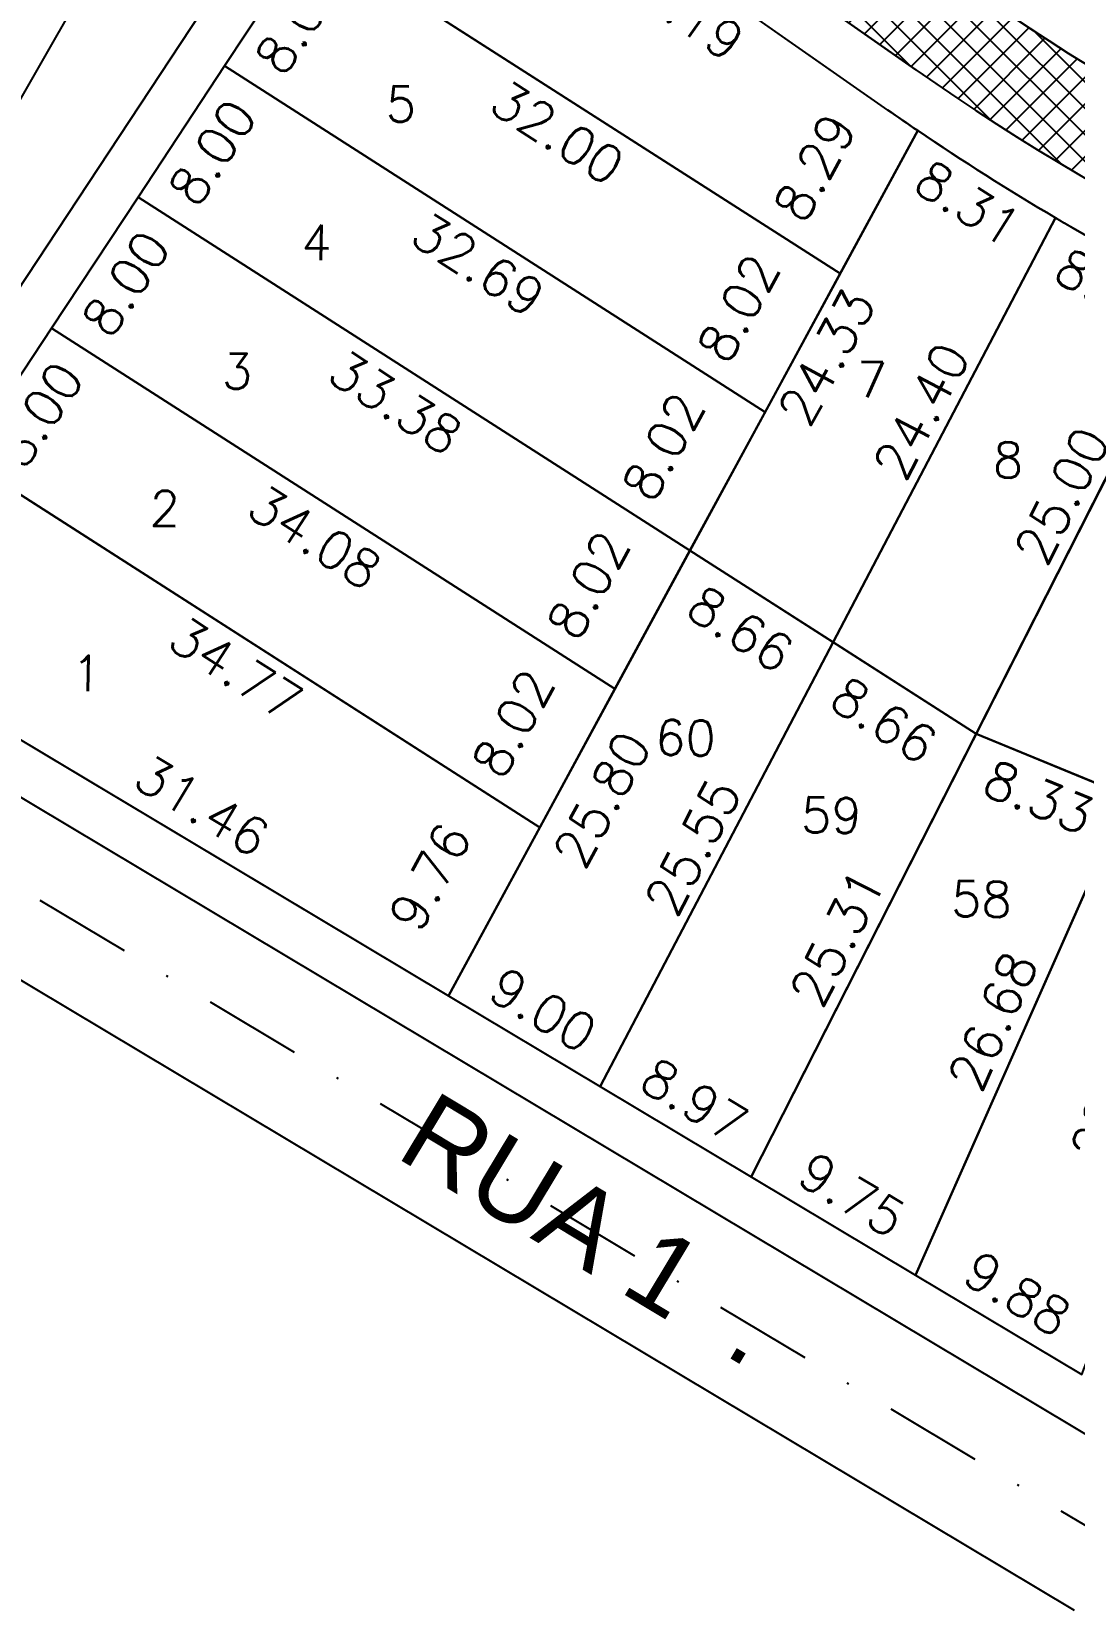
# Model space of a CAD drawing. Header units: millimetres. Extents: x -4430026 to 4783824, y 584 to 9593110.
# Drawn here: x 1630.1 to 1683.3, y 1333.4 to 1413.9 of the extents above; entities that cross this region are included whole.
import ezdxf
from ezdxf.enums import TextEntityAlignment as Align

# ---------------------------------------------------------------- set-up
doc = ezdxf.new("R2010")
doc.units = ezdxf.units.MM
doc.linetypes.add('CONTINUO', pattern=[0])
doc.linetypes.add('DASHDOT', pattern=[1, 0.5, -0.25, 0, -0.25])
for name, color, linetype in [('Bra-Rua Calçadas', 1, 'Continuous'), ('Calçada', 1, 'Continuous'), ('Cota', 8, 'Continuous'), ('EIXO DAS VIAS', 252, 'DASHDOT'), ('Lotes', 2, 'Continuous'), ('Nomes de Ruas', 3, 'Continuous'), ('Numero de lotes', 5, 'Continuous'), ('WAYPOINTS1', 7, 'Continuous'), ('Área Verde Alameda etc.', 92, 'Continuous')]:
    doc.layers.add(name, color=color, linetype=linetype)
doc.styles.add('arcad1', font='romans.shx')
doc.styles.add('ARIAL', font='arial.ttf', dxfattribs={"height": 0.25})
doc.styles.add('ROMANS', font='romans.shx')
doc.dimstyles.new('BOLA100', dxfattribs={"dimscale": 0, "dimtxt": 1.9, "dimasz": 0.18, "dimexe": 0.18, "dimexo": 0.063, "dimgap": 0, "dimtad": 1, "dimzin": 4, "dimdsep": 46, "dimtxsty": 'ROMANS', "dimcen": 0.09, "dimse1": 1, "dimse2": 1, "dimsd1": 1, "dimsd2": 1, "dimclrt": 256, "dimaunit": 1, "dimadec": 4, "dimazin": 0, "dimtfac": 1.2, "dimtix": 1, "dimtmove": 2, "dimatfit": 3, "dimfxl": 1, "dimtvp": 2, "dimtolj": 1, "dimtzin": 4, "dimarcsym": 0})
pattern_1 = [(45, (-350710.31295, -9590084.73025), (-0.67351920908, 0.67351920908), []), (135, (-350710.31295, -9590084.73025), (-0.67351920908, -0.67351920908), [])]

# ---------------------------------------------------------------- blocks, each defined once
blk = doc.blocks.new('*D4198')
at = {"layer": 'DEFPOINTS', "color": 0}
for p in [(1652.997, 1424.379), (1675.286, 1408.814), (1673.709, 1406.556)]:
    blk.add_point(p, dxfattribs=at)
at = {"layer": 'Cota', "insert": (1663.109, 1415.118), "char_height": 1.9, "attachment_point": 5, "rotation": 325.07032, "style": 'ROMANS'}
blk.add_mtext('\\A1;27.19', dxfattribs=at)
blk = doc.blocks.new('*D4199')
at = {"layer": 'DEFPOINTS', "color": 0}
for p in [(1644.382, 1418.783), (1671.332, 1401.527), (1669.89, 1399.275)]:
    blk.add_point(p, dxfattribs=at)
at = {"layer": 'Cota', "insert": (1656.928, 1408.703), "char_height": 1.9, "attachment_point": 5, "rotation": 327.36819, "style": 'ROMANS'}
blk.add_mtext('\\A1;32.00', dxfattribs=at)
blk = doc.blocks.new('*D4200')
at = {"layer": 'DEFPOINTS', "color": 0}
for p in [(1639.975, 1412.106), (1667.507, 1394.477), (1666.157, 1392.369)]:
    blk.add_point(p, dxfattribs=at)
at = {"layer": 'Cota', "insert": (1652.903, 1401.984), "char_height": 1.9, "attachment_point": 5, "rotation": 327.36819, "style": 'ROMANS'}
blk.add_mtext('\\A1;32.69', dxfattribs=at)
blk = doc.blocks.new('*D4201')
at = {"layer": 'DEFPOINTS', "color": 0}
for p in [(1635.567, 1405.429), (1663.681, 1387.427), (1662.232, 1385.163)]:
    blk.add_point(p, dxfattribs=at)
at = {"layer": 'Cota', "insert": (1648.687, 1394.964), "char_height": 1.9, "attachment_point": 5, "rotation": 327.36819, "style": 'ROMANS'}
blk.add_mtext('\\A1;33.38', dxfattribs=at)
blk = doc.blocks.new('*D4202')
at = {"layer": 'DEFPOINTS', "color": 0}
for p in [(1631.159, 1398.752), (1659.856, 1380.377), (1658.409, 1378.117)]:
    blk.add_point(p, dxfattribs=at)
at = {"layer": 'Cota', "insert": (1644.573, 1388.105), "char_height": 1.9, "attachment_point": 5, "rotation": 327.36819, "style": 'ROMANS'}
blk.add_mtext('\\A1;34.08', dxfattribs=at)
blk = doc.blocks.new('*D4203')
at = {"layer": 'DEFPOINTS', "color": 0}
for p in [(1626.751, 1392.075), (1656.031, 1373.327), (1654.676, 1371.211)]:
    blk.add_point(p, dxfattribs=at)
at = {"layer": 'Cota', "insert": (1640.549, 1381.385), "char_height": 1.9, "attachment_point": 5, "rotation": 327.36819, "style": 'ROMANS'}
blk.add_mtext('\\A1;34.77', dxfattribs=at)
blk = doc.blocks.new('*D4204')
at = {"layer": 'DEFPOINTS', "color": 0}
for p in [(1624.377, 1380.894), (1651.84, 1365.525), (1651.377, 1364.75)]:
    blk.add_point(p, dxfattribs=at)
at = {"layer": 'Cota', "insert": (1638.828, 1374.413), "char_height": 1.9, "attachment_point": 5, "rotation": 329.12385, "style": 'ROMANS'}
blk.add_mtext('\\A1;31.46', dxfattribs=at)
blk = doc.blocks.new('*D4206')
at = {"layer": 'DEFPOINTS', "color": 0}
for p in [(1632.435, 1397.889), (1633.535, 1397.164), (1628.028, 1391.212)]:
    blk.add_point(p, dxfattribs=at)
at = {"layer": 'Cota', "insert": (1630.538, 1394.349), "char_height": 1.9, "attachment_point": 5, "rotation": 56.56994, "style": 'ROMANS'}
blk.add_mtext('\\A1;8.00', dxfattribs=at)
blk = doc.blocks.new('*D4207')
at = {"layer": 'DEFPOINTS', "color": 0}
for p in [(1636.843, 1404.567), (1637.942, 1403.841), (1632.435, 1397.889)]:
    blk.add_point(p, dxfattribs=at)
at = {"layer": 'Cota', "insert": (1634.946, 1401.026), "char_height": 1.9, "attachment_point": 5, "rotation": 56.56994, "style": 'ROMANS'}
blk.add_mtext('\\A1;8.00', dxfattribs=at)
blk = doc.blocks.new('*D4208')
at = {"layer": 'DEFPOINTS', "color": 0}
for p in [(1641.251, 1411.244), (1642.35, 1410.518), (1636.843, 1404.567)]:
    blk.add_point(p, dxfattribs=at)
at = {"layer": 'Cota', "insert": (1639.354, 1407.703), "char_height": 1.9, "attachment_point": 5, "rotation": 56.56994, "style": 'ROMANS'}
blk.add_mtext('\\A1;8.00', dxfattribs=at)
blk = doc.blocks.new('*D4209')
at = {"layer": 'DEFPOINTS', "color": 0}
for p in [(1645.659, 1417.921), (1646.758, 1417.195), (1641.251, 1411.244)]:
    blk.add_point(p, dxfattribs=at)
at = {"layer": 'Cota', "insert": (1643.761, 1414.38), "char_height": 1.9, "attachment_point": 5, "rotation": 56.56994, "style": 'ROMANS'}
blk.add_mtext('\\A1;8.00', dxfattribs=at)
blk = doc.blocks.new('*D4210')
at = {"layer": 'DEFPOINTS', "color": 0}
for p in [(1675.286, 1408.814), (1668.9, 1402.846), (1671.332, 1401.527)]:
    blk.add_point(p, dxfattribs=at)
at = {"layer": 'Cota', "insert": (1670.042, 1406.943), "char_height": 1.9, "attachment_point": 5, "rotation": 61.5161, "style": 'ROMANS'}
blk.add_mtext('\\A1;8.29', dxfattribs=at)
blk = doc.blocks.new('*D4211')
at = {"layer": 'DEFPOINTS', "color": 0}
for p in [(1671.332, 1401.527), (1665.075, 1395.796), (1667.507, 1394.477)]:
    blk.add_point(p, dxfattribs=at)
at = {"layer": 'Cota', "insert": (1666.153, 1399.774), "char_height": 1.9, "attachment_point": 5, "rotation": 61.5161, "style": 'ROMANS'}
blk.add_mtext('\\A1;8.02', dxfattribs=at)
blk = doc.blocks.new('*D4212')
at = {"layer": 'DEFPOINTS', "color": 0}
for p in [(1667.507, 1394.477), (1661.25, 1388.746), (1663.681, 1387.427)]:
    blk.add_point(p, dxfattribs=at)
at = {"layer": 'Cota', "insert": (1662.327, 1392.724), "char_height": 1.9, "attachment_point": 5, "rotation": 61.5161, "style": 'ROMANS'}
blk.add_mtext('\\A1;8.02', dxfattribs=at)
blk = doc.blocks.new('*D4213')
at = {"layer": 'DEFPOINTS', "color": 0}
for p in [(1663.681, 1387.427), (1657.425, 1381.696), (1659.856, 1380.377)]:
    blk.add_point(p, dxfattribs=at)
at = {"layer": 'Cota', "insert": (1658.502, 1385.674), "char_height": 1.9, "attachment_point": 5, "rotation": 61.5161, "style": 'ROMANS'}
blk.add_mtext('\\A1;8.02', dxfattribs=at)
blk = doc.blocks.new('*D4214')
at = {"layer": 'DEFPOINTS', "color": 0}
for p in [(1659.856, 1380.377), (1653.599, 1374.646), (1656.031, 1373.327)]:
    blk.add_point(p, dxfattribs=at)
at = {"layer": 'Cota', "insert": (1654.677, 1378.624), "char_height": 1.9, "attachment_point": 5, "rotation": 61.5161, "style": 'ROMANS'}
blk.add_mtext('\\A1;8.02', dxfattribs=at)
blk = doc.blocks.new('*D4215')
at = {"layer": 'DEFPOINTS', "color": 0}
for p in [(1656.031, 1373.327), (1648.946, 1366.07), (1651.377, 1364.75)]:
    blk.add_point(p, dxfattribs=at)
at = {"layer": 'Cota', "insert": (1650.437, 1370.811), "char_height": 1.9, "attachment_point": 5, "rotation": 61.5161, "style": 'ROMANS'}
blk.add_mtext('\\A1;9.76', dxfattribs=at)
blk = doc.blocks.new('*D4216')
at = {"layer": 'DEFPOINTS', "color": 0}
for p in [(1676.169, 1408.12), (1664.565, 1386.733), (1665.677, 1386.13)]:
    blk.add_point(p, dxfattribs=at)
at = {"layer": 'Cota', "insert": (1670.645, 1397.276), "char_height": 1.9, "attachment_point": 5, "rotation": 61.51557, "style": 'ROMANS'}
blk.add_mtext('\\A1;24.33', dxfattribs=at)
blk = doc.blocks.new('*D4217')
at = {"layer": 'DEFPOINTS', "color": 0}
for p in [(1684.336, 1403.668), (1670.648, 1383.293), (1673.003, 1382.057)]:
    blk.add_point(p, dxfattribs=at)
at = {"layer": 'Cota', "insert": (1675.473, 1394.539), "char_height": 1.9, "attachment_point": 5, "rotation": 62.32789, "style": 'ROMANS'}
blk.add_mtext('\\A1;24.40', dxfattribs=at)
blk = doc.blocks.new('*D4218')
at = {"layer": 'DEFPOINTS', "color": 0}
for p in [(1691.611, 1399.681), (1677.813, 1378.649), (1680.294, 1377.389)]:
    blk.add_point(p, dxfattribs=at)
at = {"layer": 'Cota', "insert": (1682.624, 1390.225), "char_height": 1.9, "attachment_point": 5, "rotation": 63.08278, "style": 'ROMANS'}
blk.add_mtext('\\A1;25.00', dxfattribs=at)
blk = doc.blocks.new('*D4265')
at = {"layer": 'DEFPOINTS', "color": 0}
for p in [(1693.651, 1371.766), (1681.083, 1346.43), (1683.648, 1345.455)]:
    blk.add_point(p, dxfattribs=at)
at = {"layer": 'Cota', "insert": (1685.197, 1359.923), "char_height": 1.9, "attachment_point": 5, "rotation": 69.18343, "style": 'ROMANS'}
blk.add_mtext('\\A1;28.15', dxfattribs=at)
blk = doc.blocks.new('*D4266')
at = {"layer": 'DEFPOINTS', "color": 0}
for p in [(1687.955, 1374.137), (1674.577, 1350.879), (1677.159, 1349.736)]:
    blk.add_point(p, dxfattribs=at)
at = {"layer": 'Cota', "insert": (1679.106, 1363.463), "char_height": 1.9, "attachment_point": 5, "rotation": 66.13311, "style": 'ROMANS'}
blk.add_mtext('\\A1;26.68', dxfattribs=at)
blk = doc.blocks.new('*D4267')
at = {"layer": 'DEFPOINTS', "color": 0}
for p in [(1680.25, 1377.304), (1666.312, 1355.998), (1668.793, 1354.738)]:
    blk.add_point(p, dxfattribs=at)
at = {"layer": 'Cota', "insert": (1671.193, 1367.711), "char_height": 1.9, "attachment_point": 5, "rotation": 63.08278, "style": 'ROMANS'}
blk.add_mtext('\\A1;25.31', dxfattribs=at)
blk = doc.blocks.new('*D4268')
at = {"layer": 'DEFPOINTS', "color": 0}
for p in [(1672.959, 1381.972), (1658.737, 1360.578), (1661.093, 1359.343)]:
    blk.add_point(p, dxfattribs=at)
at = {"layer": 'Cota', "insert": (1663.829, 1372.334), "char_height": 1.9, "attachment_point": 5, "rotation": 62.32789, "style": 'ROMANS'}
blk.add_mtext('\\A1;25.55', dxfattribs=at)
blk = doc.blocks.new('*D4269')
at = {"layer": 'DEFPOINTS', "color": 0}
for p in [(1665.072, 1386.248), (1652.767, 1363.571), (1653.88, 1362.968)]:
    blk.add_point(p, dxfattribs=at)
at = {"layer": 'Cota', "insert": (1659.197, 1374.759), "char_height": 1.9, "attachment_point": 5, "rotation": 61.51557, "style": 'ROMANS'}
blk.add_mtext('\\A1;25.80', dxfattribs=at)
blk = doc.blocks.new('*D4322')
at = {"layer": 'DEFPOINTS', "color": 0}
for p in [(1675.286, 1408.814), (1682.304, 1404.369), (1680.852, 1402.076)]:
    blk.add_point(p, dxfattribs=at)
at = {"layer": 'Cota', "insert": (1677.851, 1405.1), "char_height": 1.9, "attachment_point": 5, "rotation": 327.65732, "style": 'ROMANS'}
blk.add_mtext('\\A1;8.31', dxfattribs=at)
blk = doc.blocks.new('*D4323')
at = {"layer": 'DEFPOINTS', "color": 0}
for p in [(1682.304, 1404.369), (1689.58, 1400.382), (1688.213, 1397.888)]:
    blk.add_point(p, dxfattribs=at)
at = {"layer": 'Cota', "insert": (1685.031, 1400.715), "char_height": 1.9, "attachment_point": 5, "rotation": 331.27507, "style": 'ROMANS'}
blk.add_mtext('\\A1;8.30', dxfattribs=at)
blk = doc.blocks.new('*D4332')
at = {"layer": 'DEFPOINTS', "color": 0}
for p in [(1663.681, 1387.427), (1670.972, 1382.759), (1669.391, 1380.29)]:
    blk.add_point(p, dxfattribs=at)
at = {"layer": 'Cota', "insert": (1666.258, 1383.424), "char_height": 1.9, "attachment_point": 5, "rotation": 327.36819, "style": 'ROMANS'}
blk.add_mtext('\\A1;8.66', dxfattribs=at)
blk = doc.blocks.new('*D4333')
at = {"layer": 'DEFPOINTS', "color": 0}
for p in [(1670.972, 1382.759), (1678.262, 1378.091), (1676.697, 1375.647)]:
    blk.add_point(p, dxfattribs=at)
at = {"layer": 'Cota', "insert": (1673.564, 1378.781), "char_height": 1.9, "attachment_point": 5, "rotation": 327.36819, "style": 'ROMANS'}
blk.add_mtext('\\A1;8.66', dxfattribs=at)
blk = doc.blocks.new('*D4334')
at = {"layer": 'DEFPOINTS', "color": 0}
for p in [(1678.262, 1378.091), (1685.967, 1374.924), (1684.931, 1372.401)]:
    blk.add_point(p, dxfattribs=at)
at = {"layer": 'Cota', "insert": (1681.439, 1374.863), "char_height": 1.9, "attachment_point": 5, "rotation": 337.65827, "style": 'ROMANS'}
blk.add_mtext('\\A1;8.33', dxfattribs=at)
blk = doc.blocks.new('*D4342')
at = {"layer": 'DEFPOINTS', "color": 0}
for p in [(1651.377, 1364.75), (1659.569, 1360.905), (1659.105, 1360.13)]:
    blk.add_point(p, dxfattribs=at)
at = {"layer": 'Cota', "insert": (1656.192, 1364.03), "char_height": 1.9, "attachment_point": 5, "rotation": 329.12385, "style": 'ROMANS'}
blk.add_mtext('\\A1;9.00', dxfattribs=at)
blk = doc.blocks.new('*D4343')
at = {"layer": 'DEFPOINTS', "color": 0}
for p in [(1659.105, 1360.13), (1667.269, 1356.3), (1666.805, 1355.525)]:
    blk.add_point(p, dxfattribs=at)
at = {"layer": 'Cota', "insert": (1663.906, 1359.418), "char_height": 1.9, "attachment_point": 5, "rotation": 329.12385, "style": 'ROMANS'}
blk.add_mtext('\\A1;8.97', dxfattribs=at)
blk = doc.blocks.new('*D4344')
at = {"layer": 'DEFPOINTS', "color": 0}
for p in [(1666.805, 1355.525), (1675.635, 1351.298), (1675.171, 1350.523)]:
    blk.add_point(p, dxfattribs=at)
at = {"layer": 'Cota', "insert": (1671.939, 1354.615), "char_height": 1.9, "attachment_point": 5, "rotation": 329.12385, "style": 'ROMANS'}
blk.add_mtext('\\A1;9.75', dxfattribs=at)
blk = doc.blocks.new('*D4345')
at = {"layer": 'DEFPOINTS', "color": 0}
for p in [(1675.171, 1350.523), (1684.111, 1346.23), (1683.648, 1345.455)]:
    blk.add_point(p, dxfattribs=at)
at = {"layer": 'Cota', "insert": (1680.361, 1349.579), "char_height": 1.9, "attachment_point": 5, "rotation": 329.12385, "style": 'ROMANS'}
blk.add_mtext('\\A1;9.88', dxfattribs=at)
blk = doc.blocks.new('*D7387')
at = {"layer": 'DEFPOINTS', "color": 0}
for p in [(1649.211, 1430.614), (1648.959, 1430.253), (1675.249, 1411.874)]:
    blk.add_point(p, dxfattribs=at)
at = {"layer": 'Cota', "insert": (1662.9, 1422.203), "char_height": 1.9, "attachment_point": 5, "rotation": 325.04304, "style": 'ROMANS'}
blk.add_mtext('\\A1;32.08', dxfattribs=at)

msp = doc.modelspace()

# ---------------------------------------------------------------- hatches: boundary and pattern name
at = {"layer": 'Área Verde Alameda etc.'}
h = msp.add_hatch(dxfattribs=at)
h.set_pattern_fill('ANSI37', color=256, scale=0.3, style=0)
h.set_pattern_definition(pattern_1)
h.paths.add_polyline_path([(1868.938, 1405.018, 0.414214), (1866.948, 1407.028), (1748.544, 1407.637, -0.152407), (1686.084, 1427.482), (1660.887, 1444.64, 0.418432), (1658.092, 1444.089), (1656.989, 1442.418, 0.41003), (1657.533, 1439.663), (1682.647, 1422.564, 0.152407), (1748.513, 1401.637), (1866.917, 1401.028, 0.414214), (1868.928, 1403.018)])
h = msp.add_hatch(dxfattribs=at)
h.set_pattern_fill('ANSI37', color=256, scale=0.3, style=0)
h.set_pattern_definition(pattern_1)
h.paths.add_polyline_path([(1862.876, 1393.049), (1819.877, 1393.27), (1799.877, 1393.373), (1748.472, 1393.637, -0.152407), (1678.063, 1416.007), (1655.081, 1432.074, 0.151755), (1652.82, 1432.795, 0.254017), (1649.451, 1430.999), (1648.959, 1430.253), (1675.198, 1411.91), (1675.249, 1411.874, 0.152285), (1748.447, 1388.637), (1799.851, 1388.373), (1819.851, 1388.27), (1868.767, 1388.019, 0.075214), (1868.215, 1389.727, 0.282974)])

# ---------------------------------------------------------------- linework, layer by layer
at = {"layer": 'Bra-Rua Calçadas'}
for points in [[(1686.084, 1427.482), (1660.887, 1444.64, 0.418432), (1658.092, 1444.089), (1656.989, 1442.418, 0.41003), (1657.533, 1439.663), (1682.647, 1422.564, 0.152407), (1748.513, 1401.637), (1866.917, 1401.028, 0.414214), (1868.928, 1403.018), (1868.938, 1405.018, 0.414214), (1866.948, 1407.028), (1748.544, 1407.637, -0.152407)], [(1678.063, 1416.007), (1655.081, 1432.074, 0.151755), (1652.82, 1432.795, 0.254017), (1649.451, 1430.999), (1648.959, 1430.253), (1675.198, 1411.91), (1675.249, 1411.874, 0.152285), (1748.447, 1388.637), (1799.851, 1388.373), (1819.851, 1388.27), (1868.767, 1388.019, 0.075214), (1868.215, 1389.727, 0.282974), (1862.876, 1393.049), (1819.877, 1393.27), (1799.877, 1393.373), (1748.472, 1393.637, -0.152407)]]:
    msp.add_lwpolyline(points, format="xyb", close=True, dxfattribs=at)
at = {"layer": 'Calçada', "lineweight": -3}
for p, q in [((1619.565, 1385.727), (1649.451, 1430.999)), ((1619.565, 1385.727), (1649.451, 1430.999)), ((1675.198, 1411.91), (1648.959, 1430.253)), ((1620.851, 1380.09), (1688.136, 1339.858)), ((1620.851, 1380.09), (1688.136, 1339.858)), ((1683.269, 1333.448), (1612.849, 1375.553)), ((1683.269, 1333.448), (1612.849, 1375.553))]:
    msp.add_line(p, q, dxfattribs=at)
for radius in [124, 124, 124, 124, 129]:
    msp.add_arc((1749.11, 1517.636), radius, 235.04301, 269.70531, dxfattribs=at)
at = {"layer": 'EIXO DAS VIAS', "ltscale": 10}
msp.add_line((1686.887, 1335.945, 103.708), (1610.74, 1381.475, 103.708), dxfattribs=at)
at = {"layer": 'EIXO DAS VIAS', "ltscale": 10, "elevation": 103.708}
msp.add_lwpolyline([(1748.493, 1397.637, -0.150327), (1681.157, 1418.73)], format="xyb", dxfattribs=at)
at = {"layer": 'Lotes', "lineweight": -3}
for p, q in [((1673.766, 1409.861), (1652.997, 1424.379)), ((1644.382, 1418.783), (1639.975, 1412.106)), ((1644.382, 1418.783), (1671.332, 1401.527)), ((1671.332, 1401.527), (1644.382, 1418.783)), ((1639.975, 1412.106), (1635.567, 1405.429)), ((1639.975, 1412.106), (1667.507, 1394.477)), ((1667.507, 1394.477), (1639.975, 1412.106)), ((1671.332, 1401.527), (1675.286, 1408.814)), ((1635.567, 1405.429), (1631.159, 1398.752)), ((1635.567, 1405.429), (1663.681, 1387.427)), ((1663.681, 1387.427), (1635.567, 1405.429)), ((1667.507, 1394.477), (1671.332, 1401.527)), ((1631.159, 1398.752), (1626.751, 1392.075)), ((1631.159, 1398.752), (1659.856, 1380.377)), ((1659.856, 1380.377), (1631.159, 1398.752)), ((1663.681, 1387.427), (1667.507, 1394.477)), ((1626.751, 1392.075), (1656.031, 1373.327)), ((1656.031, 1373.327), (1626.751, 1392.075)), ((1659.856, 1380.377), (1663.681, 1387.427)), ((1624.377, 1380.894), (1651.377, 1364.75)), ((1656.031, 1373.327), (1659.856, 1380.377)), ((1651.377, 1364.75), (1656.031, 1373.327))]:
    msp.add_line(p, q, dxfattribs=at)
at = {"layer": 'Lotes', "lineweight": -3, "ltscale": 10}
for p, q in [((1644.382, 1418.783), (1671.332, 1401.527)), ((1639.975, 1412.106), (1667.507, 1394.477)), ((1675.286, 1408.814), (1651.377, 1364.75)), ((1635.567, 1405.429), (1678.262, 1378.091)), ((1682.304, 1404.369), (1659.105, 1360.13)), ((1689.58, 1400.382), (1666.805, 1355.525)), ((1631.159, 1398.752), (1659.856, 1380.377)), ((1695.903, 1397.381), (1675.171, 1350.523)), ((1626.751, 1392.075), (1656.031, 1373.327)), ((1678.262, 1378.091), (1701.357, 1368.599))]:
    msp.add_line(p, q, dxfattribs=at)
at = {"layer": 'Lotes', "linetype": 'CONTINUO', "lineweight": -3}
for p, q in [((1644.382, 1418.783), (1671.332, 1401.527)), ((1671.332, 1401.527), (1644.382, 1418.783)), ((1639.975, 1412.106), (1667.507, 1394.477)), ((1667.507, 1394.477), (1639.975, 1412.106)), ((1675.286, 1408.814), (1663.681, 1387.427)), ((1671.332, 1401.527), (1675.286, 1408.814)), ((1635.567, 1405.429), (1663.681, 1387.427)), ((1663.681, 1387.427), (1635.567, 1405.429)), ((1670.972, 1382.759), (1682.304, 1404.369)), ((1682.304, 1404.369), (1670.972, 1382.759)), ((1667.507, 1394.477), (1671.332, 1401.527)), ((1678.262, 1378.091), (1689.58, 1400.382)), ((1689.58, 1400.382), (1678.262, 1378.091)), ((1631.159, 1398.752), (1659.856, 1380.377)), ((1659.856, 1380.377), (1631.159, 1398.752)), ((1663.681, 1387.427), (1667.507, 1394.477)), ((1626.751, 1392.075), (1656.031, 1373.327)), ((1656.031, 1373.327), (1626.751, 1392.075)), ((1663.681, 1387.427), (1651.377, 1364.75)), ((1659.856, 1380.377), (1663.681, 1387.427)), ((1670.972, 1382.759), (1663.681, 1387.427)), ((1663.681, 1387.427), (1670.972, 1382.759)), ((1670.972, 1382.759), (1659.105, 1360.13)), ((1659.105, 1360.13), (1670.972, 1382.759)), ((1678.262, 1378.091), (1670.972, 1382.759)), ((1670.972, 1382.759), (1678.262, 1378.091)), ((1656.031, 1373.327), (1659.856, 1380.377)), ((1678.262, 1378.091), (1666.805, 1355.525)), ((1666.805, 1355.525), (1678.262, 1378.091)), ((1685.967, 1374.924), (1678.262, 1378.091)), ((1678.262, 1378.091), (1685.967, 1374.924)), ((1685.967, 1374.924), (1675.171, 1350.523)), ((1675.171, 1350.523), (1685.967, 1374.924)), ((1651.377, 1364.75), (1656.031, 1373.327)), ((1651.377, 1364.75), (1659.105, 1360.13)), ((1659.105, 1360.13), (1666.805, 1355.525)), ((1666.805, 1355.525), (1675.171, 1350.523)), ((1675.171, 1350.523), (1683.648, 1345.455))]:
    msp.add_line(p, q, dxfattribs=at)
at = {"layer": 'Lotes'}
for points in [[(1652.997, 1424.379, 0.422041), (1647.367, 1423.305), (1644.382, 1418.783), (1671.332, 1401.527), (1675.286, 1408.814, -0.003509), (1673.766, 1409.861)], [(1663.681, 1387.427), (1670.972, 1382.759), (1682.304, 1404.369, -0.015797), (1675.286, 1408.814)], [(1670.972, 1382.759), (1678.262, 1378.091), (1689.58, 1400.382, -0.015777), (1682.304, 1404.369)], [(1678.262, 1378.091), (1685.967, 1374.924), (1695.903, 1397.381, -0.01331), (1689.58, 1400.382)], [(1626.751, 1392.075), (1623.092, 1386.531, 0.42733), (1624.377, 1380.894), (1651.377, 1364.75), (1656.031, 1373.327)]]:
    msp.add_lwpolyline(points, format="xyb", close=True, dxfattribs=at)
for points in [[(1644.382, 1418.783), (1639.975, 1412.106), (1667.507, 1394.477), (1671.332, 1401.527)], [(1639.975, 1412.106), (1635.567, 1405.429), (1663.681, 1387.427), (1667.507, 1394.477)], [(1635.567, 1405.429), (1631.159, 1398.752), (1659.856, 1380.377), (1663.681, 1387.427)], [(1631.159, 1398.752), (1626.751, 1392.075), (1656.031, 1373.327), (1659.856, 1380.377)], [(1663.681, 1387.427), (1651.377, 1364.75), (1659.105, 1360.13), (1670.972, 1382.759)], [(1670.972, 1382.759), (1659.105, 1360.13), (1666.805, 1355.525), (1678.262, 1378.091)], [(1678.262, 1378.091), (1666.805, 1355.525), (1675.171, 1350.523), (1685.967, 1374.924)], [(1685.967, 1374.924), (1675.171, 1350.523), (1683.648, 1345.455), (1693.651, 1371.766)]]:
    msp.add_lwpolyline(points, close=True, dxfattribs=at)
at = {"layer": 'Lotes', "lineweight": -3}
msp.add_arc((1749.11, 1517.636), 131.5, 235.04301, 235.84729, dxfattribs=at)
at = {"layer": 'Lotes', "linetype": 'CONTINUO', "lineweight": -3}
for start, end in [(235.04301, 235.84729), (235.84729, 239.46735), (239.46735, 243.08278)]:
    msp.add_arc((1749.11, 1517.636), 131.5, start, end, dxfattribs=at)
at = {"layer": 'WAYPOINTS1', "linetype": 'Continuous'}
msp.add_line((1620.106, 1393.901, 103.708), (1679.77, 1497.929), dxfattribs=at)
at = {"layer": 'Área Verde Alameda etc.'}
for points in [[(1686.084, 1427.482), (1660.887, 1444.64, 0.418432), (1658.092, 1444.089), (1656.989, 1442.418, 0.41003), (1657.533, 1439.663), (1682.647, 1422.564, 0.152407), (1748.513, 1401.637), (1866.917, 1401.028, 0.414214), (1868.928, 1403.018), (1868.938, 1405.018, 0.414214), (1866.948, 1407.028), (1748.544, 1407.637, -0.152407)], [(1678.063, 1416.007), (1655.081, 1432.074, 0.151755), (1652.82, 1432.795, 0.254017), (1649.451, 1430.999), (1648.959, 1430.253), (1675.198, 1411.91), (1675.249, 1411.874, 0.152285), (1748.447, 1388.637), (1799.851, 1388.373), (1819.851, 1388.27), (1868.767, 1388.019, 0.075214), (1868.215, 1389.727, 0.282974), (1862.876, 1393.049), (1819.877, 1393.27), (1799.877, 1393.373), (1748.472, 1393.637, -0.152407)]]:
    msp.add_lwpolyline(points, format="xyb", close=True, dxfattribs=at)

# ---------------------------------------------------------------- texts
at = {"layer": 'Nomes de Ruas', "extrusion": (-0.062308, 0.060206, 0.996239), "style": 'ARIAL'}
msp.add_text('RUA 1  .', height=4, rotation=102.96746, dxfattribs=at).set_placement((-2125.448, 251.82, -21.317), align=Align.MIDDLE_CENTER)
at = {"layer": 'Numero de lotes', "style": 'arcad1'}
for s, p in [('5', (1648.965, 1410.162, 103.708)), ('4', (1644.665, 1403.111, 103.708)), ('3', (1640.618, 1396.559, 103.708)), ('7', (1672.952, 1396.126, 103.708)), ('8', (1679.892, 1392.039, 103.708)), ('2', (1636.929, 1389.569, 103.708)), ('1', (1632.952, 1381.169, 103.708)), ('60', (1663.458, 1377.889, 103.708)), ('59', (1670.888, 1373.946, 103.708)), ('58', (1678.538, 1369.676, 103.708))]:
    msp.add_text(s, height=1.8, rotation=358.97539, dxfattribs=at).set_placement(p, align=Align.MIDDLE_CENTER)

# ---------------------------------------------------------------- dimensions: what is measured, and where the dimension line sits
at = {"layer": 'Cota'}
for p1, p2, distance, picture, middle in [((1675.249, 1411.874), (1648.959, 1430.253), -0.44, '*D7387', (1662.9, 1422.203)), ((1652.997, 1424.379), (1675.286, 1408.814), -2.754, '*D4198', (1663.109, 1415.118)), ((1644.382, 1418.783), (1671.332, 1401.527), -2.674, '*D4199', (1656.928, 1408.703)), ((1639.975, 1412.106), (1667.507, 1394.477), -2.503, '*D4200', (1652.903, 1401.984)), ((1675.286, 1408.814), (1671.332, 1401.527), -2.767, '*D4210', (1670.042, 1406.943)), ((1675.286, 1408.814), (1682.304, 1404.369), -2.715, '*D4322', (1677.851, 1405.1)), ((1676.169, 1408.12), (1664.565, 1386.733), 1.266, '*D4216', (1670.645, 1397.276)), ((1635.567, 1405.429), (1663.681, 1387.427), -2.688, '*D4201', (1648.687, 1394.964)), ((1682.304, 1404.369), (1689.58, 1400.382), -2.844, '*D4323', (1685.031, 1400.715)), ((1684.336, 1403.668), (1673.003, 1382.057), -2.66, '*D4217', (1675.473, 1394.539)), ((1691.611, 1399.681), (1680.294, 1377.389), -2.782, '*D4218', (1682.624, 1390.225)), ((1631.159, 1398.752), (1659.856, 1380.377), -2.683, '*D4202', (1644.573, 1388.105)), ((1626.751, 1392.075), (1656.031, 1373.327), -2.512, '*D4203', (1640.549, 1381.385)), ((1663.681, 1387.427), (1670.972, 1382.759), -2.932, '*D4332', (1666.258, 1383.424)), ((1670.972, 1382.759), (1678.262, 1378.091), -2.902, '*D4333', (1673.564, 1378.781)), ((1624.377, 1380.894), (1651.377, 1364.75), 0.903, '*D4204', (1638.828, 1374.413)), ((1678.262, 1378.091), (1685.967, 1374.924), -2.727, '*D4334', (1681.439, 1374.863))]:
    dim = msp.add_aligned_dim(p1=p1, p2=p2, distance=distance, dimstyle='BOLA100', override={"dimscale": 1}, dxfattribs=at)
    dim.commit()
    dim.dimension.update_dxf_attribs({"geometry": picture, "text_midpoint": middle})
for base, p1, p2, angle, picture, middle in [((1646.758, 1417.195), (1641.251, 1411.244), (1645.659, 1417.921), 236.56994, '*D4209', (1643.761, 1414.38)), ((1642.35, 1410.518), (1636.843, 1404.567), (1641.251, 1411.244), 236.56994, '*D4208', (1639.354, 1407.703)), ((1637.942, 1403.841), (1632.435, 1397.889), (1636.843, 1404.567), 236.56994, '*D4207', (1634.946, 1401.026)), ((1665.075, 1395.796), (1671.332, 1401.527), (1667.507, 1394.477), 61.5161, '*D4211', (1666.153, 1399.774)), ((1633.535, 1397.164), (1628.028, 1391.212), (1632.435, 1397.889), 236.56994, '*D4206', (1630.538, 1394.349)), ((1661.25, 1388.746), (1667.507, 1394.477), (1663.681, 1387.427), 61.5161, '*D4212', (1662.327, 1392.724)), ((1657.425, 1381.696), (1663.681, 1387.427), (1659.856, 1380.377), 61.5161, '*D4213', (1658.502, 1385.674)), ((1653.88, 1362.968), (1665.072, 1386.248), (1652.767, 1363.571), 61.51557, '*D4269', (1659.197, 1374.759)), ((1653.599, 1374.646), (1659.856, 1380.377), (1656.031, 1373.327), 61.5161, '*D4214', (1654.677, 1378.624)), ((1658.737, 1360.578), (1672.959, 1381.972), (1661.093, 1359.343), 62.32789, '*D4268', (1663.829, 1372.334)), ((1666.312, 1355.998), (1680.25, 1377.304), (1668.793, 1354.738), 63.08278, '*D4267', (1671.193, 1367.711)), ((1648.946, 1366.07), (1656.031, 1373.327), (1651.377, 1364.75), 61.5161, '*D4215', (1650.437, 1370.811)), ((1674.577, 1350.879), (1687.955, 1374.137), (1677.159, 1349.736), 66.13311, '*D4266', (1679.106, 1363.463)), ((1681.083, 1346.43), (1693.651, 1371.766), (1683.648, 1345.455), 69.18343, '*D4265', (1685.197, 1359.923)), ((1659.569, 1360.905), (1651.377, 1364.75), (1659.105, 1360.13), 149.12385, '*D4342', (1656.192, 1364.03)), ((1667.269, 1356.3), (1659.105, 1360.13), (1666.805, 1355.525), 149.12385, '*D4343', (1663.906, 1359.418)), ((1675.635, 1351.298), (1666.805, 1355.525), (1675.171, 1350.523), 149.12385, '*D4344', (1671.939, 1354.615)), ((1684.111, 1346.23), (1675.171, 1350.523), (1683.648, 1345.455), 149.12385, '*D4345', (1680.361, 1349.579))]:
    dim = msp.add_linear_dim(base=base, p1=p1, p2=p2, angle=angle, dimstyle='BOLA100', override={"dimscale": 1}, dxfattribs=at)
    dim.commit()
    dim.dimension.update_dxf_attribs({"geometry": picture, "text_midpoint": middle})

doc.saveas('drawing.dxf')
